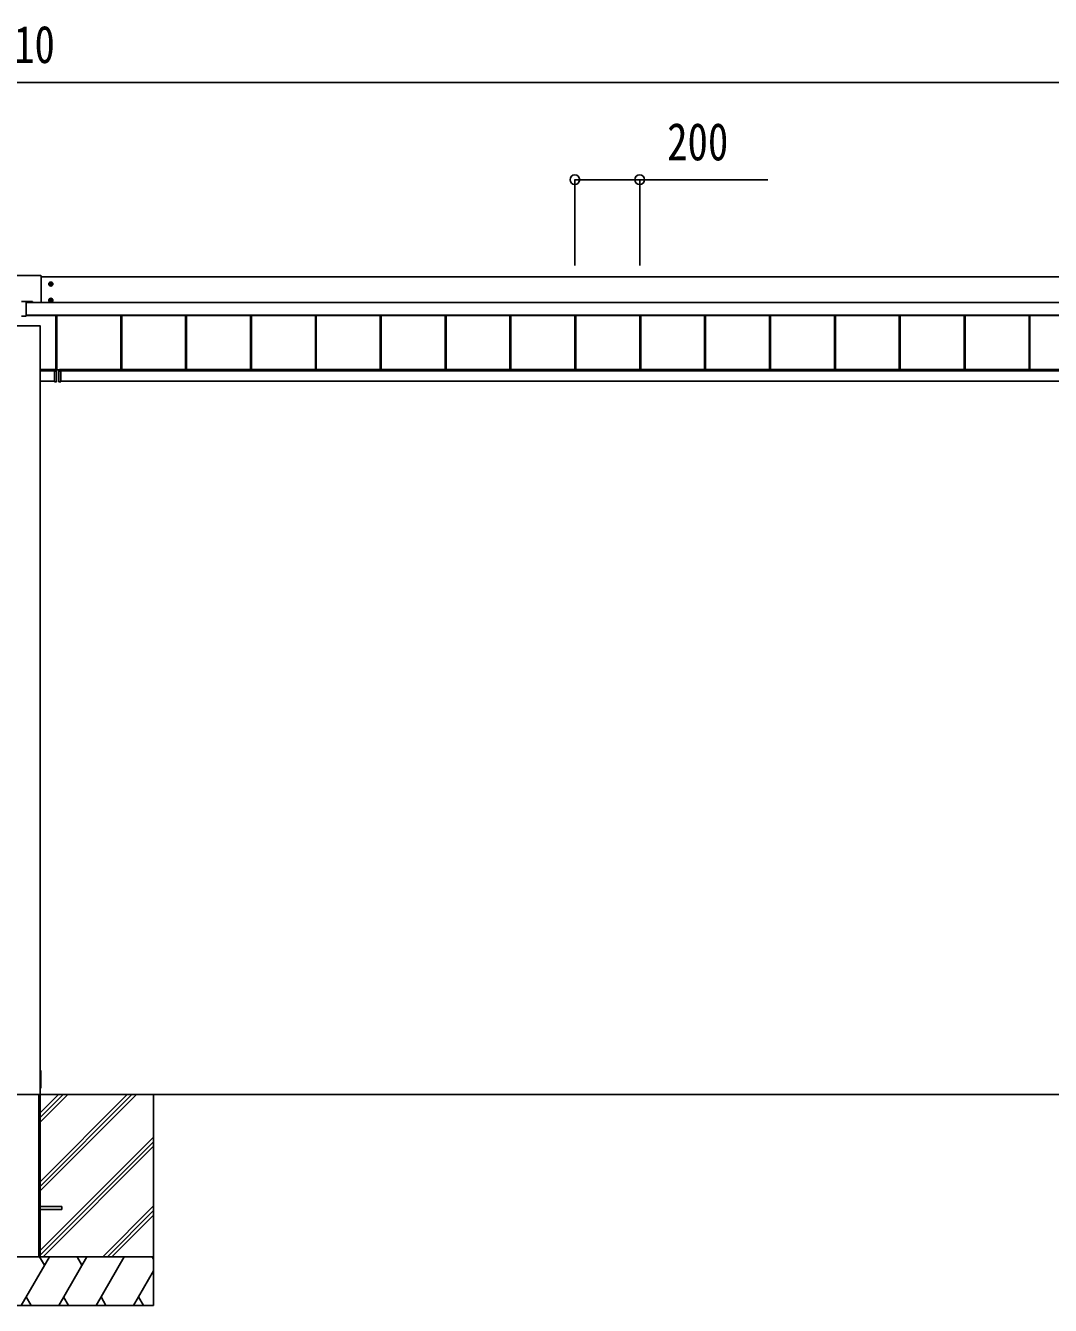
# Model space of a CAD drawing. Units: millimetres, scale not verified. Extents: x -14718 to 14718, y -10395 to 10395.
# Drawn here: x -6362 to -3203, y -7638 to -3691 of the extents above; entities that cross this region are included whole.
import ezdxf
from ezdxf.enums import TextEntityAlignment as Align

# ---------------------------------------------------------------- set-up
doc = ezdxf.new("R2010")
doc.units = ezdxf.units.MM
doc.header["$LTSCALE"] = 50
doc.layers.add('0-4_YKK_A1', color=4, linetype='Continuous')
doc.layers.add('0-5_YKK_D', color=6, linetype='Continuous')
doc.styles.add('ＭＳ ゴシック', font='')
doc.styles.get('ＭＳ ゴシック').set_extended_font_data('MS Gothic')

msp = doc.modelspace()

# ---------------------------------------------------------------- linework, layer by layer
at = {"layer": '0-4_YKK_A1'}
for p, q in [((-6315.41, -4462.15), (-6419.41, -4462.15)), ((-6314.41, -4463.15), (-6314.41, -4544.81)), ((-620.41, -4466.37), (-6314.41, -4466.37)), ((-6291.66, -4488.11), (-6277.16, -4488.11)), ((-6286.69, -4487.35), (-6287.41, -4487.35)), ((-6284.41, -4495.36), (-6284.41, -4480.86)), ((-6282.13, -4488.87), (-6281.41, -4488.87)), ((-6291.66, -4538.08), (-6277.16, -4538.08)), ((-6286.69, -4537.32), (-6287.41, -4537.32)), ((-6284.41, -4545.33), (-6284.41, -4530.83)), ((-6374.91, -4542.31), (-6359.91, -4542.31)), ((-6359.91, -4542.31), (-6359.91, -4587.45)), ((-6359.91, -4542.48), (-6340.91, -4542.48)), ((-6359.91, -4544.48), (-6340.91, -4544.48)), ((-6359.91, -4544.81), (-468.91, -4544.81)), ((-6359.91, -4545.29), (-468.91, -4545.29)), ((-6340.91, -4544.81), (-6340.91, -4542.48)), ((-6282.13, -4538.84), (-6281.41, -4538.84)), ((-6417.11, -4616.8), (-6317.71, -4616.8)), ((-6359.91, -4587.45), (-6374.91, -4587.45)), ((-6359.91, -4584.26), (-468.91, -4584.26)), ((-6359.91, -4584.78), (-468.91, -4584.78)), ((-468.91, -4584.92), (-6359.91, -4584.92)), ((-6321.41, -4616.73), (-6321.41, -4616.8)), ((-6319.91, -4616.71), (-6320.91, -4616.71)), ((-6320.91, -4616.71), (-6320.91, -4616.8)), ((-6319.91, -4616.51), (-6319.91, -4616.8)), ((-6319.61, -4616.5), (-6317.71, -4616.5)), ((-6319.61, -4616.5), (-6319.61, -4616.8)), ((-6317.71, -4616.5), (-6317.71, -4616.8)), ((-6317.41, -4616.51), (-6317.41, -4616.8)), ((-6268.91, -4584.92), (-6268.91, -4752.71)), ((-6268.51, -4584.92), (-6268.51, -4752.71)), ((-6265.91, -4584.92), (-6265.91, -4752.71)), ((-6068.91, -4584.92), (-6068.91, -4751.15)), ((-6066.31, -4584.92), (-6066.31, -4751.15)), ((-6065.91, -4584.92), (-6065.91, -4751.15)), ((-5868.91, -4584.92), (-5868.91, -4751.15)), ((-5866.31, -4584.92), (-5866.31, -4751.15)), ((-5865.91, -4584.92), (-5865.91, -4751.15)), ((-5668.91, -4584.92), (-5668.91, -4751.15)), ((-5666.31, -4584.92), (-5666.31, -4751.15)), ((-5665.91, -4584.92), (-5665.91, -4751.15)), ((-5468.91, -4584.92), (-5468.91, -4751.15)), ((-5466.31, -4584.92), (-5466.31, -4751.15)), ((-5465.91, -4584.92), (-5465.91, -4751.15)), ((-5268.91, -4584.92), (-5268.91, -4751.15)), ((-5266.31, -4584.92), (-5266.31, -4751.15)), ((-5265.91, -4584.92), (-5265.91, -4751.15)), ((-5068.91, -4584.92), (-5068.91, -4751.15)), ((-5066.31, -4584.92), (-5066.31, -4751.15)), ((-5065.91, -4584.92), (-5065.91, -4751.15)), ((-4868.91, -4584.92), (-4868.91, -4751.15)), ((-4866.31, -4584.92), (-4866.31, -4751.15)), ((-4865.91, -4584.92), (-4865.91, -4751.15)), ((-4668.91, -4584.92), (-4668.91, -4751.15)), ((-4666.31, -4584.92), (-4666.31, -4751.15)), ((-4665.91, -4584.92), (-4665.91, -4751.15)), ((-4468.91, -4584.92), (-4468.91, -4751.15)), ((-4466.31, -4584.92), (-4466.31, -4751.15)), ((-4465.91, -4584.92), (-4465.91, -4751.15)), ((-4268.91, -4584.92), (-4268.91, -4751.15)), ((-4266.31, -4584.92), (-4266.31, -4751.15)), ((-4265.91, -4584.92), (-4265.91, -4751.15)), ((-4068.91, -4584.92), (-4068.91, -4751.15)), ((-4066.31, -4584.92), (-4066.31, -4751.15)), ((-4065.91, -4584.92), (-4065.91, -4751.15)), ((-3868.91, -4584.92), (-3868.91, -4751.15)), ((-3866.31, -4584.92), (-3866.31, -4751.15)), ((-3865.91, -4584.92), (-3865.91, -4751.15)), ((-3668.91, -4584.92), (-3668.91, -4751.15)), ((-3666.31, -4584.92), (-3666.31, -4751.15)), ((-3665.91, -4584.92), (-3665.91, -4751.15)), ((-3468.91, -4584.92), (-3468.91, -4751.15)), ((-3466.31, -4584.92), (-3466.31, -4751.15)), ((-3465.91, -4584.92), (-3465.91, -4751.15)), ((-3268.91, -4584.92), (-3268.91, -4751.15)), ((-3266.31, -4584.92), (-3266.31, -4751.15)), ((-3265.91, -4584.92), (-3265.91, -4751.15)), ((-6317.41, -4751.15), (-6269.41, -4751.15)), ((-6317.41, -4753.15), (-6269.41, -4753.15)), ((-6317.41, -4756.02), (-6269.91, -4756.02)), ((-6273.41, -4755.78), (-6273.41, -4755.98)), ((-6267.69, -4755.79), (-6273.41, -4755.78)), ((-6273.41, -4756.28), (-6267.21, -4756.29)), ((-6269.41, -4751.15), (-6269.41, -4755.79)), ((-6269.41, -4752.71), (-6257.41, -4752.71)), ((-6267.69, -4753.21), (-6267.69, -4755.79)), ((-6267.69, -4753.21), (-6267.41, -4753.21)), ((-6267.69, -4755.79), (-6267.41, -4755.79)), ((-6267.21, -4755.99), (-6267.21, -4755.99)), ((-6267.19, -4752.71), (-6266.91, -4752.71)), ((-6267.19, -4756.29), (-6266.91, -4756.29)), ((-6266.91, -4756.29), (-6266.91, -4752.71)), ((-6266.91, -4789.38), (-6266.91, -4756.29)), ((-6259.91, -4756.29), (-6259.91, -4752.71)), ((-6259.63, -4752.71), (-6259.91, -4752.71)), ((-6259.91, -4789.38), (-6259.91, -4756.29)), ((-6259.63, -4756.29), (-6259.91, -4756.29)), ((-6259.61, -4755.99), (-6259.61, -4755.99)), ((-6253.41, -4756.28), (-6259.61, -4756.29)), ((-6259.13, -4753.21), (-6259.41, -4753.21)), ((-6259.13, -4755.79), (-6259.41, -4755.79)), ((-6259.13, -4753.21), (-6259.13, -4755.79)), ((-6259.13, -4755.79), (-6253.41, -4755.78)), ((-617.41, -4751.15), (-6257.41, -4751.15)), ((-6257.41, -4751.15), (-6257.41, -4755.79)), ((-617.41, -4753.15), (-6257.41, -4753.15)), ((-617.41, -4756.02), (-6256.91, -4756.02)), ((-6253.41, -4755.78), (-6253.41, -4755.98)), ((-6317.41, -4787.5), (-6273.41, -4787.5)), ((-6273.41, -4790.06), (-6267.19, -4789.68)), ((-6273.41, -4789.76), (-6273.41, -4790.06)), ((-6266.91, -4789.38), (-6267.19, -4789.38)), ((-6259.91, -4789.38), (-6259.63, -4789.38)), ((-6253.41, -4790.06), (-6259.63, -4789.68)), ((-618.26, -4787.5), (-6253.41, -4787.5)), ((-6253.41, -4789.76), (-6253.41, -4790.06)), ((-6315.18, -6913.3), (-6314.91, -6944.2)), ((-6314.91, -6944.2), (-6315.11, -6967.2)), ((-6315.61, -6967.5), (-6317.41, -6967.5)), ((-6317.41, -6983.5), (-6317.41, -7487.5)), ((-6315.41, -6967.5), (-6315.61, -6967.5)), ((-12117.41, -6987.5), (-67.41, -6987.5)), ((-6417.11, -6987.5), (-6317.71, -6987.5)), ((-6321.41, -6987.5), (-6321.41, -7487.5)), ((-6319.91, -6987.5), (-6319.91, -7487.5)), ((-6317.41, -6987.5), (-6317.41, -7487.5)), ((-6317.41, -7072.5), (-6232.41, -6987.5)), ((-6317.41, -7058.36), (-6246.55, -6987.5)), ((-6317.41, -7044.21), (-6260.7, -6987.5)), ((-6317.41, -7284.63), (-6020.32, -6987.54)), ((-6317.41, -7270.49), (-6034.46, -6987.54)), ((-6317.41, -7256.35), (-6048.6, -6987.54)), ((-5967.41, -6987.5), (-5967.41, -7637.5)), ((-6317.41, -7468.48), (-5967.41, -7118.48)), ((-6317.41, -7482.62), (-5967.41, -7132.62)), ((-6308.15, -7487.5), (-5967.41, -7146.76)), ((-6317.41, -7333), (-6249.91, -7333)), ((-6249.91, -7333), (-6249.91, -7342)), ((-6124.3, -7487.5), (-5967.41, -7330.61)), ((-6317.41, -7342), (-6249.91, -7342)), ((-6110.16, -7487.5), (-5967.41, -7344.75)), ((-6096.02, -7487.5), (-5967.41, -7358.89)), ((-5967.41, -7487.5), (-6767.41, -7487.5)), ((-5967.41, -7487.5), (-6767.41, -7487.5)), ((-6417.41, -7487.5), (-6317.41, -7487.5)), ((-6375.42, -7637.5), (-6288.82, -7487.5)), ((-6303.82, -7513.48), (-6318.82, -7487.5)), ((-6259.95, -7637.5), (-6173.35, -7487.5)), ((-6188.35, -7513.48), (-6203.35, -7487.5)), ((-6144.48, -7637.5), (-6057.88, -7487.5)), ((-5967.41, -7496.16), (-5972.41, -7487.5)), ((-6029.01, -7637.5), (-5967.41, -7530.8)), ((-6360.42, -7611.52), (-6345.43, -7637.5)), ((-6244.96, -7611.52), (-6229.96, -7637.5)), ((-6129.49, -7611.52), (-6114.49, -7637.5)), ((-6014.01, -7611.52), (-5999.02, -7637.5)), ((-6767.41, -7637.5), (-5967.41, -7637.5))]:
    msp.add_line(p, q, dxfattribs=at)
for points in [[(-6284.41, -4482.34), (-6289.41, -4485.22), (-6289.41, -4491), (-6284.41, -4493.88), (-6279.41, -4491), (-6279.41, -4485.22)], [(-6284.41, -4532.31), (-6289.41, -4535.19), (-6289.41, -4540.97), (-6284.41, -4543.85), (-6279.41, -4540.97), (-6279.41, -4535.19)]]:
    msp.add_lwpolyline(points, close=True, dxfattribs=at)
for points in [[(-6287.41, -4487.35), (-6287.41, -4488.87), (-6286.69, -4488.87)], [(-6283.65, -4485.83), (-6283.65, -4485.11), (-6285.17, -4485.11), (-6285.17, -4485.83)], [(-6285.17, -4490.39), (-6285.17, -4491.11), (-6283.65, -4491.11), (-6283.65, -4490.39)], [(-6281.41, -4488.87), (-6281.41, -4487.35), (-6282.13, -4487.35)], [(-6287.41, -4537.32), (-6287.41, -4538.84), (-6286.69, -4538.84)], [(-6283.65, -4535.8), (-6283.65, -4535.08), (-6285.17, -4535.08), (-6285.17, -4535.8)], [(-6281.41, -4538.84), (-6281.41, -4537.32), (-6282.13, -4537.32)], [(-6285.17, -4540.36), (-6285.17, -4541.08), (-6283.65, -4541.08), (-6283.65, -4540.36)], [(-6317.71, -4616.8), (-6317.41, -4616.8), (-6317.41, -6983.5)], [(-6267.23, -4755.99), (-6273.41, -4755.98), (-6273.41, -4756.28), (-6273.41, -4789.76)], [(-6267.19, -4756.29), (-6267.19, -4789.38), (-6273.41, -4789.76)], [(-6267.41, -4755.81), (-6267.41, -4755.79), (-6267.41, -4753.21)], [(-6267.21, -4755.99), (-6267.21, -4755.99), (-6267.22, -4755.99)], [(-6259.63, -4756.29), (-6259.63, -4789.38), (-6253.41, -4789.76)], [(-6259.61, -4755.99), (-6259.61, -4755.99), (-6259.6, -4755.99)], [(-6259.59, -4755.99), (-6253.41, -4755.98), (-6253.41, -4756.28), (-6253.41, -4789.76)], [(-6259.41, -4755.81), (-6259.41, -4755.79), (-6259.41, -4753.21)], [(-6317.41, -6913), (-6315.68, -6913), (-6315.48, -6913)], [(-6417.11, -6987.5), (-6317.71, -6987.5), (-6317.41, -6987.5)]]:
    msp.add_lwpolyline(points, dxfattribs=at)
for centre, radius in [((-6284.41, -4488.11), 6.25), ((-6284.41, -4488.11), 5), ((-6284.41, -4538.08), 6.25), ((-6284.41, -4538.08), 5)]:
    msp.add_circle(centre, radius, dxfattribs=at)
for centre, radius, start, end in [((-6315.41, -4463.15), 1, 0.01746, 90.01745), ((-6284.41, -4488.11), 5.58, 153.74848, 206.25152), ((-6284.41, -4488.11), 5.58, 93.74848, 146.25152), ((-6284.41, -4488.11), 5.58, 213.74848, 266.25152), ((-6286.69, -4485.83), 1.52, 270, 0), ((-6286.69, -4490.39), 1.52, 0, 90), ((-6284.41, -4488.11), 5.58, 33.74848, 86.25152), ((-6284.41, -4488.11), 5.58, 273.74848, 326.25152), ((-6282.13, -4485.83), 1.52, 180, 270), ((-6282.13, -4490.39), 1.52, 90, 180), ((-6284.41, -4488.11), 5.58, 333.74848, 26.25152), ((-6284.41, -4538.08), 5.58, 153.74848, 206.25152), ((-6284.41, -4538.08), 5.58, 93.74848, 146.25152), ((-6286.69, -4535.8), 1.52, 270, 0), ((-6284.41, -4538.08), 5.58, 33.74848, 86.25152), ((-6282.13, -4535.8), 1.52, 180, 270), ((-6284.41, -4538.08), 5.58, 333.74848, 26.25152), ((-6284.41, -4538.08), 5.58, 213.74848, 266.25152), ((-6286.69, -4540.36), 1.52, 0, 90), ((-6284.41, -4538.08), 5.58, 273.74848, 326.25152), ((-6282.13, -4540.36), 1.52, 90, 180), ((-6267.63, -4757.78), 1.98, 83.79926, 91.95127), ((-6267.23, -4756.29), 0.3, 87.77338, 89.77816), ((-6267.23, -4756.14), 0.141, 85.77463, 89.9759), ((-6268.46, -4756.22), 1.25, 356.45735, 10.27369), ((-6268.42, -4756.17), 1.21, 354.17006, 8.37745), ((-6268.54, -4752.78), 1.35, 350.09675, 2.91202), ((-6267.21, -4752.71), 0.3, 269.98255, 359.98254), ((-6267.21, -4756.29), 0.3, 0, 89.87763), ((-6268.41, -4756.22), 1.22, 356.27163, 10.47203), ((-6259.61, -4752.71), 0.3, 180.01746, 270.01745), ((-6259.61, -4756.29), 0.3, 90.12237, 180), ((-6258.29, -4752.78), 1.35, 177.08798, 189.90325), ((-6258.42, -4756.22), 1.22, 169.52797, 183.72837), ((-6258.4, -4756.17), 1.21, 171.62255, 185.82994), ((-6258.36, -4756.22), 1.25, 169.72631, 183.54265), ((-6259.59, -4756.29), 0.3, 90.22184, 92.22662), ((-6259.59, -4756.14), 0.141, 90.0241, 94.22537), ((-6259.2, -4757.78), 1.98, 88.04873, 96.20074), ((-6267.21, -4789.38), 0.3, 273.5, 0), ((-6268.42, -4789.53), 1.24, 353.06854, 6.93146), ((-6259.61, -4789.38), 0.3, 180, 266.5), ((-6258.4, -4789.53), 1.24, 173.06854, 186.93146), ((-6315.48, -6913.3), 0.3, 0.5, 90), ((-6315.41, -6967.2), 0.3, 270, 359.5)]:
    msp.add_arc(centre, radius, start, end, dxfattribs=at)
for centre, major_axis, ratio, start_param, end_param in [((-6320.91, -4616.73), (0.5, 0), 0.034921, 1.5707963, 3.1415927), ((-6319.61, -4616.51), (0.3, 0), 0.034921, 1.5707963, 3.1415927), ((-6317.71, -4616.51), (0.3, 0), 0.034921, 6.2831853, 7.8539816), ((-6267.19, -4753.21), (-0.301, 0.4), 0.997782, 5.6362522, 7.2070486), ((-6267.71, -4755.79), (-0.001, 0.2), 0.09157, 4.6769241, 4.7117655), ((-6267.21, -4755.79), (0.482, 0.007), 0.414889, 3.1353871, 4.6694768), ((-6267.21, -4753.21), (-0.108, 0.169), 0.994155, 5.7105836, 7.28138), ((-6267.21, -4755.79), (0.145, 0.15), 0.921201, 2.3804184, 3.9145081), ((-6267.19, -4755.79), (-0.301, 0.4), 0.997782, 2.4579529, 2.4946596), ((-6259.63, -4753.21), (0.301, 0.4), 0.997782, 5.3593221, 6.9301184), ((-6259.63, -4755.79), (0.301, 0.4), 0.997782, 3.7885257, 3.8252324), ((-6259.61, -4753.21), (0.108, 0.169), 0.994155, 5.2849907, 6.855787), ((-6259.61, -4755.79), (-0.145, 0.15), 0.921201, 2.3686772, 3.9027669), ((-6259.61, -4755.79), (-0.482, 0.007), 0.414889, 1.6137085, 3.1477982), ((-6259.11, -4755.79), (0.001, 0.2), 0.09157, 1.5714198, 1.6062613)]:
    msp.add_ellipse(centre, major_axis=major_axis, ratio=ratio, start_param=start_param, end_param=end_param, dxfattribs=at)
at = {"layer": '0-5_YKK_D'}
for p, q in [((-12097.41, -3866.37), (-637.41, -3866.37)), ((-4668.91, -4431.21), (-4668.91, -4165.37)), ((-4468.91, -4431.21), (-4468.91, -4165.37))]:
    msp.add_line(p, q, dxfattribs=at)
msp.add_lwpolyline([(-4668.91, -4166.37), (-4468.91, -4166.37), (-4073.81, -4166.37)], dxfattribs=at)
for centre in [(-4668.91, -4166.37), (-4468.91, -4166.37)]:
    msp.add_circle(centre, 14.88, dxfattribs=at)

# ---------------------------------------------------------------- texts
at = {"layer": '0-5_YKK_D', "style": 'ＭＳ ゴシック', "width": 0.8}
for s, p in [('D=11810', (-6711.81, -3841.37)), ('200', (-4384.41, -4141.37))]:
    msp.add_text(s, height=115.5, dxfattribs=at).set_placement(p, align=Align.BOTTOM_LEFT)

doc.saveas('drawing.dxf')
